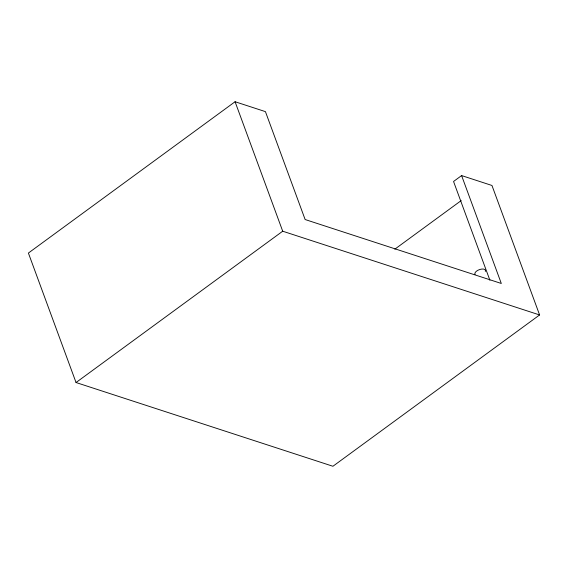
<?xml version="1.0" encoding="UTF-8"?>
<svg xmlns="http://www.w3.org/2000/svg" width="568" height="568" viewBox="0 0 568 568"><rect width="100%" height="100%" fill="white"/><g stroke="black" fill="none" stroke-linecap="round" stroke-linejoin="round"><path stroke-width="0.85" d="M461.599 175.576L501.303 283.475L305.13 219.532L265.433 111.633L235.074 101.736L28.4 253.051L76.041 382.527L332.926 466.264L539.6 314.949L491.959 185.473L461.599 175.576L453.548 181.476L489.893 280.244M76.041 382.527L282.708 231.211L539.6 314.949M394.824 249.182L461.202 200.582M235.074 101.736L282.708 231.211M475.104 274.458A5.602 2.662 -20.2 0 1 480.01 269.424A5.602 2.662 -20.2 0 1 485.313 271.49"/></g></svg>
